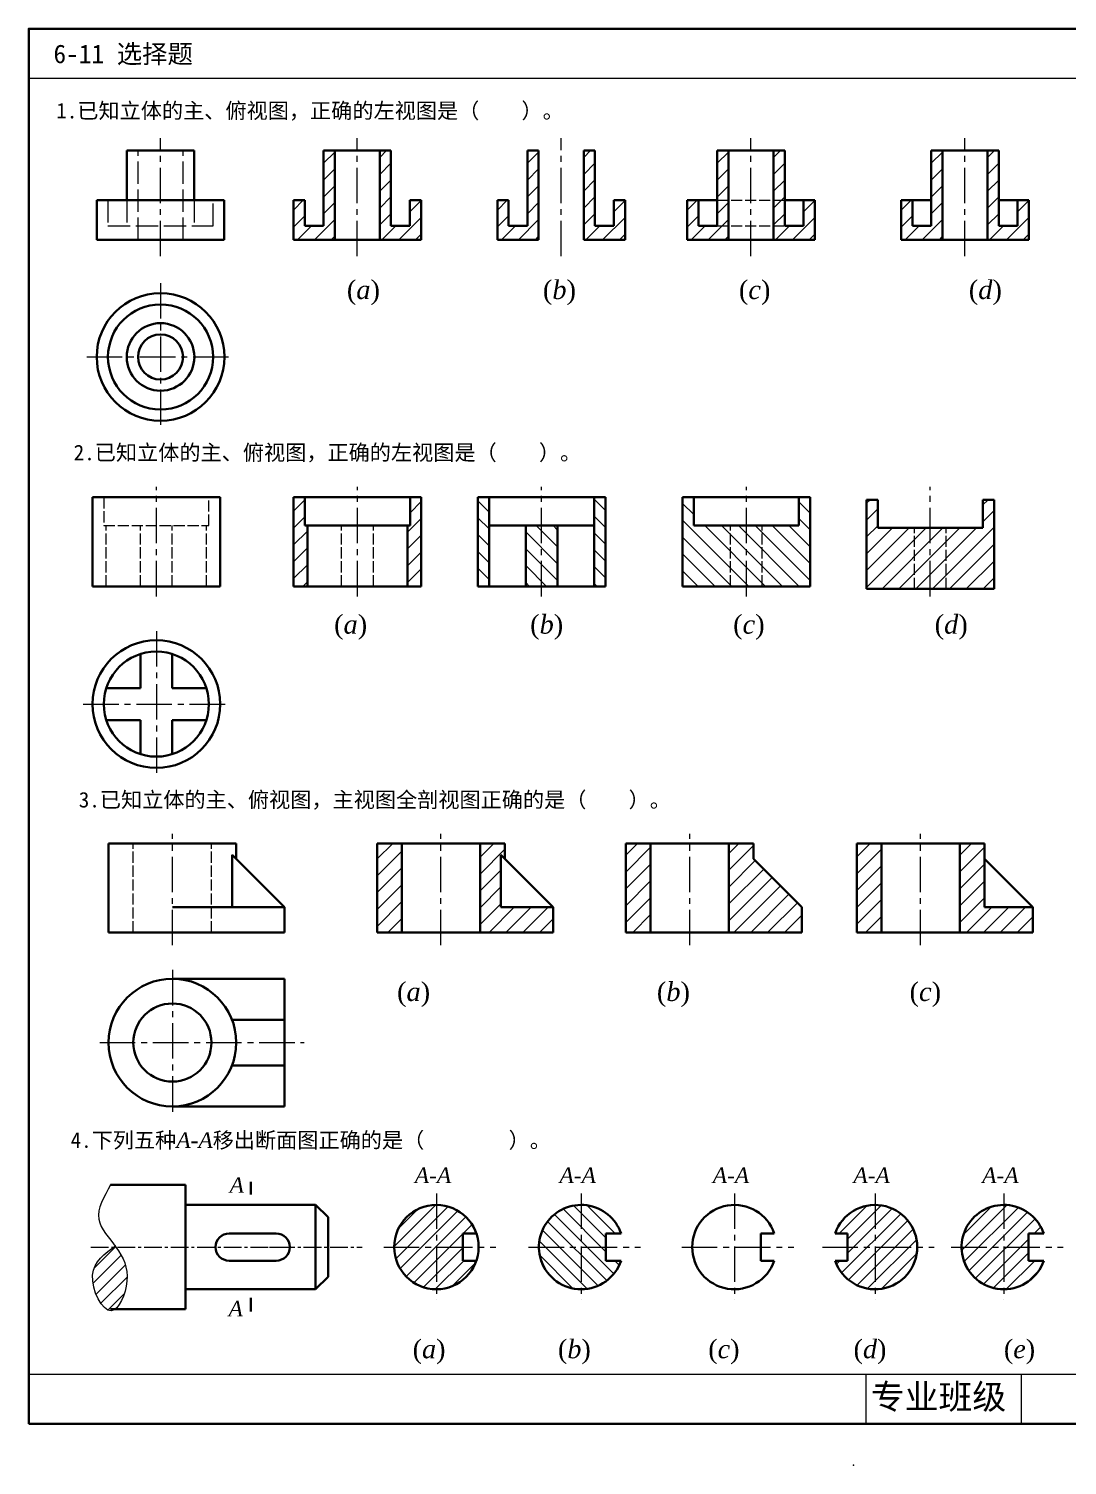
# Model space of a CAD drawing. Header units: millimetres. Extents: x 20 to 350, y 12 to 243.
# Drawn here: x 19.9 to 187.3, y 11.8 to 243.5 of the extents above; entities that cross this region are included whole.
import ezdxf

# ---------------------------------------------------------------- set-up
doc = ezdxf.new("R2010")
doc.units = ezdxf.units.MM
doc.header["$LTSCALE"] = 0.3
doc.linetypes.add('ACAD_ISO02W100', pattern=[15, 12, -3])
doc.linetypes.add('CENTER2', pattern=[28.575, 19.05, -3.175, 3.175, -3.175])
doc.layers.get('0').update_dxf_attribs({"lineweight": 40})
for name, color, linetype, lineweight in [('Layer2', 7, 'Continuous', 13), ('点画线', 7, 'CENTER2', 15), ('粗线', 7, 'Continuous', 40), ('细线', 7, 'Continuous', 13), ('虚线', 7, 'ACAD_ISO02W100', 15)]:
    doc.layers.add(name, color=color, linetype=linetype, lineweight=lineweight)
doc.styles.get("Standard").update_dxf_attribs({"font": 'SimSun.ttf', "height": 2.5})
pattern_1 = [(135, (123.0873, -140.575), (-1.358264, -1.358264), [])]
pattern_2 = [(45, (104.4255, -86.7273), (-1.122532, 1.122532), [])]

msp = doc.modelspace()

# ---------------------------------------------------------------- hatches: boundary and pattern name
at = {"layer": '细线', "ltscale": 0.5}
h = msp.add_hatch(dxfattribs=at)
h.set_pattern_fill('ANSI31', color=256, scale=0.605, style=0)
h.set_pattern_definition([(45, (123.5006, -132.3157), (-1.358264, 1.358264), [])])
h.paths.add_polyline_path([(62.55, 209.45), (69.21, 209.45), (69.21, 223.81), (67.39, 223.81), (67.39, 215.81), (67.39, 211.71), (64.37, 211.71), (64.37, 215.81), (62.55, 215.81)])
h.paths.add_polyline_path([(83.12, 209.45), (83.12, 215.81), (81.31, 215.81), (81.31, 211.71), (78.28, 211.71), (78.28, 215.81), (78.28, 223.81), (76.47, 223.81), (76.47, 209.45)])
h = msp.add_hatch(dxfattribs=at)
h.set_pattern_fill('ANSI31', color=256, scale=0.605, style=0)
h.set_pattern_definition([(45, (156.3762, -132.3157), (-1.358264, 1.358264), [])])
h.paths.add_polyline_path([(102.08, 223.81), (100.27, 223.81), (100.27, 215.81), (100.27, 211.71), (97.24, 211.71), (97.24, 215.81), (95.43, 215.81), (95.43, 209.45), (102.08, 209.45)])
h.paths.add_polyline_path([(111.16, 215.81), (111.16, 223.81), (109.34, 223.81), (109.34, 209.45), (116, 209.45), (116, 215.81), (114.18, 215.81), (114.18, 211.71), (111.16, 211.71)])
h = msp.add_hatch(dxfattribs=at)
h.set_pattern_fill('ANSI31', color=256, scale=0.605, style=0)
h.set_pattern_definition([(45, (186.9609, -132.3157), (-1.358264, 1.358264), [])])
h.paths.add_polyline_path([(126.01, 209.45), (132.67, 209.45), (132.67, 223.81), (130.85, 223.81), (130.85, 215.81), (130.85, 211.71), (127.83, 211.71), (127.83, 215.81), (126.01, 215.81)])
h.paths.add_polyline_path([(146.58, 209.45), (146.58, 215.81), (144.77, 215.81), (144.77, 211.71), (141.74, 211.71), (141.74, 215.81), (141.74, 223.81), (139.93, 223.81), (139.93, 209.45)])
h = msp.add_hatch(dxfattribs=at)
h.set_pattern_fill('ANSI31', color=256, scale=0.605, style=0)
h.set_pattern_definition([(45, (221.4623, -132.3157), (-1.358264, 1.358264), [])])
h.paths.add_polyline_path([(160.51, 209.45), (167.17, 209.45), (167.17, 223.81), (165.35, 223.81), (165.35, 215.81), (165.35, 211.71), (162.33, 211.71), (162.33, 215.81), (160.51, 215.81)])
h.paths.add_polyline_path([(181.08, 209.45), (181.08, 215.81), (179.27, 215.81), (179.27, 211.71), (176.24, 211.71), (176.24, 215.81), (176.24, 223.81), (174.43, 223.81), (174.43, 209.45)])
h = msp.add_hatch(dxfattribs=at)
h.set_pattern_fill('ANSI31', color=256, scale=0.605, style=0)
h.set_pattern_definition([(45, (123.0873, -140.575), (-1.358264, 1.358264), [])])
h.paths.add_polyline_path([(64.81, 163.35), (64.41, 163.35), (64.41, 167.9), (62.59, 167.9), (62.59, 153.54), (64.81, 153.54)])
h.paths.add_polyline_path([(83.16, 159.89), (83.16, 167.9), (81.35, 167.9), (81.35, 163.35), (80.95, 163.35), (80.95, 153.54), (83.16, 153.54)])
h = msp.add_hatch(dxfattribs=at)
h.set_pattern_fill('ANSI31', color=256, scale=0.605, angle=90, style=0)
h.set_pattern_definition(pattern_1)
h.paths.add_polyline_path([(92.28, 153.54), (94.09, 153.54), (94.09, 167.9), (92.28, 167.9)])
h.paths.add_polyline_path([(99.99, 153.54), (102.56, 153.54), (102.56, 163.35), (99.99, 163.35)])
h.paths.add_polyline_path([(102.56, 153.54), (105.13, 153.54), (105.13, 163.35), (102.56, 163.35)])
h.paths.add_polyline_path([(112.85, 153.54), (112.85, 159.89), (112.85, 167.9), (111.03, 167.9), (111.03, 153.54)])
h = msp.add_hatch(dxfattribs=at)
h.set_pattern_fill('ANSI31', color=256, scale=0.605, angle=90, style=0)
h.set_pattern_definition(pattern_1)
h.paths.add_polyline_path([(133, 163.35), (127.09, 163.35), (127.09, 167.9), (125.28, 167.9), (125.28, 153.54), (133, 153.54)])
h.paths.add_polyline_path([(135.56, 163.35), (133, 163.35), (133, 153.54), (135.56, 153.54)])
h.paths.add_polyline_path([(138.13, 163.35), (135.56, 163.35), (135.56, 153.54), (138.13, 153.54)])
h.paths.add_polyline_path([(145.85, 159.89), (145.85, 167.9), (144.03, 167.9), (144.03, 163.35), (138.13, 163.35), (138.13, 153.54), (145.85, 153.54)])
h = msp.add_hatch(dxfattribs=at)
h.set_pattern_fill('ANSI31', color=256, scale=0.605, style=0)
h.set_pattern_definition([(45, (115.9543, -140.9708), (-1.358264, 1.358264), [])])
h.paths.add_polyline_path([(162.65, 162.96), (156.74, 162.96), (156.74, 167.51), (154.93, 167.51), (154.93, 153.14), (162.65, 153.14)])
h.paths.add_polyline_path([(165.21, 162.96), (162.65, 162.96), (162.65, 153.14), (165.21, 153.14)])
h.paths.add_polyline_path([(167.78, 162.96), (165.21, 162.96), (165.21, 153.14), (167.78, 153.14)])
h.paths.add_polyline_path([(175.5, 159.5), (175.5, 167.51), (173.68, 167.51), (173.68, 162.96), (167.78, 162.96), (167.78, 153.14), (175.5, 153.14)])
h = msp.add_hatch(dxfattribs=at)
h.set_pattern_fill('ANSI31', color=256, scale=0.605, style=0)
h.set_pattern_definition([(45, (124.8043, -135.0653), (-1.358264, 1.358264), [])])
h.paths.add_polyline_path([(76.06, 97.72), (80.04, 97.72), (80.04, 112.08), (76.06, 112.08)])
h.paths.add_polyline_path([(104.43, 97.72), (104.43, 101.79), (95.99, 101.79), (95.99, 110.24), (96.63, 109.6), (96.63, 112.08), (92.65, 112.08), (92.65, 97.72), (96.63, 97.72)])
h = msp.add_hatch(dxfattribs=at)
h.set_pattern_fill('ANSI31', color=256, scale=0.605, style=0)
h.set_pattern_definition([(45, (118.0914, -135.0653), (-1.358264, 1.358264), [])])
h.paths.add_polyline_path([(120.13, 112.08), (116.14, 112.08), (116.14, 97.72), (120.13, 97.72)])
h.paths.add_polyline_path([(136.71, 109.6), (136.71, 112.08), (132.73, 112.08), (132.73, 97.72), (136.71, 97.72), (144.51, 97.72), (144.51, 101.79)])
h = msp.add_hatch(dxfattribs=at)
h.set_pattern_fill('ANSI31', color=256, scale=0.605, style=0)
h.set_pattern_definition([(45, (109.4192, -135.0653), (-1.358264, 1.358264), [])])
h.paths.add_polyline_path([(153.36, 97.72), (157.34, 97.72), (157.34, 112.08), (153.36, 112.08)])
h.paths.add_polyline_path([(181.73, 97.72), (181.73, 101.79), (173.93, 101.79), (173.93, 112.08), (169.95, 112.08), (169.95, 97.72), (173.93, 97.72)])
h = msp.add_hatch(dxfattribs=at)
h.set_pattern_fill('ANSI31', color=256, scale=0.5, style=0)
h.set_pattern_definition(pattern_2)
edge = h.paths.add_edge_path()
edge.add_spline(control_points=[(33.81, 36.95), (34.77, 37.67), (36.53, 42.41), (35.13, 45.35), (33.94, 46.98), (33.94, 46.98)], knot_values=[11.118147, 11.118147, 11.118147, 11.118147, 15.576481, 21.356053, 21.379109, 21.379109, 21.379109, 21.379109], degree=3, periodic=0)
edge.add_line((33.94, 46.98), (33.62, 46.98))
edge.add_spline(control_points=[(33.62, 46.98), (31.94, 45.79), (28.53, 43.13), (31.96, 36.08), (33.61, 36.81), (33.81, 36.95)], knot_values=[21.379109, 21.379109, 21.379109, 21.379109, 27.072267, 33.567486, 34.48489, 34.48489, 34.48489, 34.48489], degree=3, periodic=0)
h.paths.add_polyline_path([(85.6, 46.98), (78.8, 46.98, 0.414214), (85.6, 40.18)])
h.paths.add_polyline_path([(85.6, 53.78, 0.414214), (78.8, 46.98), (85.6, 46.98)])
h.paths.add_polyline_path([(85.6, 53.78), (85.6, 46.98), (89.84, 46.98), (89.84, 49.19), (92.04, 49.19, 0.320578)])
h.paths.add_polyline_path([(92.04, 44.78), (89.84, 44.78), (89.84, 46.98), (85.6, 46.98), (85.6, 40.18, 0.320578)])
h.paths.add_polyline_path([(156.3, 53.78, 0.320578), (149.87, 49.19), (151.86, 49.19), (151.86, 46.98), (156.3, 46.98)])
h.paths.add_polyline_path([(156.3, 53.78), (156.3, 46.98), (163.1, 46.98, 0.414214)])
h.paths.add_polyline_path([(156.3, 46.98), (151.86, 46.98), (151.86, 44.78), (149.87, 44.78, 0.320578), (156.3, 40.18)])
h.paths.add_polyline_path([(163.1, 46.98), (156.3, 46.98), (156.3, 40.18, 0.414214)])
h = msp.add_hatch(dxfattribs=at)
h.set_pattern_fill('ANSI31', color=256, scale=0.5, angle=90, style=0)
h.set_pattern_definition([(135, (104.4255, -86.7273), (-1.122532, -1.122532), [])])
h.paths.add_polyline_path([(112.93, 46.98), (108.93, 46.98), (108.93, 40.18, 0.320578), (115.36, 44.78), (112.93, 44.78)])
h.paths.add_polyline_path([(108.93, 53.78, 0.414214), (102.13, 46.98), (108.93, 46.98)])
h.paths.add_polyline_path([(108.93, 46.98), (102.13, 46.98, 0.128261), (103, 43.66, 0.271527), (108.93, 40.18)])
h.paths.add_polyline_path([(112.93, 49.19), (115.36, 49.19, 0.320578), (108.93, 53.78), (108.93, 46.98), (112.93, 46.98)])
h = msp.add_hatch(dxfattribs=at)
h.set_pattern_fill('ANSI31', color=256, scale=0.5, style=0)
h.set_pattern_definition(pattern_2)
h.paths.add_polyline_path([(177.06, 46.98), (170.26, 46.98, 0.128261), (171.13, 43.66, 0.271527), (177.06, 40.18)])
h.paths.add_polyline_path([(177.06, 53.78, 0.414214), (170.26, 46.98), (177.06, 46.98)])
h.paths.add_polyline_path([(181.06, 49.19), (183.5, 49.19, 0.320578), (177.06, 53.78), (177.06, 46.98), (181.06, 46.98)])
h.paths.add_polyline_path([(183.5, 44.78), (181.06, 44.78), (181.06, 46.98), (177.06, 46.98), (177.06, 40.18, 0.320578)])

# ---------------------------------------------------------------- linework, layer by layer
msp.add_lwpolyline([(19.89, 18.48), (349.89, 18.48), (349.89, 243.48), (19.89, 243.48)], close=True)
at = {"layer": 'Layer2'}
msp.add_line((58.69, 46.98), (60.86, 46.98), dxfattribs=at)
at = {"layer": '点画线'}
for p, q in [((41.13, 206.77), (41.13, 225.82)), ((72.84, 206.77), (72.84, 225.82)), ((105.71, 206.77), (105.71, 225.82)), ((136.3, 206.77), (136.3, 225.82)), ((170.8, 206.77), (170.8, 225.82)), ((41.13, 202.43), (41.13, 178.64)), ((29.23, 190.54), (53.02, 190.54)), ((40.46, 151.93), (40.46, 169.59)), ((72.88, 151.93), (72.88, 169.59)), ((102.56, 151.93), (102.56, 169.59)), ((135.56, 151.93), (135.56, 169.59)), ((165.21, 151.93), (165.21, 169.59)), ((40.46, 146.33), (40.46, 122.77)), ((28.68, 134.55), (52.24, 134.55)), ((43.04, 95.65), (43.04, 113.62)), ((86.34, 95.65), (86.34, 113.62)), ((126.43, 95.65), (126.43, 113.62)), ((163.65, 95.65), (163.65, 113.62)), ((43.04, 91.67), (43.04, 68.25)), ((31.33, 79.96), (64.28, 79.96)), ((85.6, 55.64), (85.6, 38.47)), ((108.93, 55.64), (108.93, 38.47)), ((133.63, 55.64), (133.63, 38.47)), ((156.3, 55.64), (156.3, 38.47)), ((177.06, 55.64), (177.06, 38.47)), ((77.13, 46.98), (95.16, 46.98)), ((100.46, 46.98), (118.48, 46.98)), ((125.16, 46.98), (143.19, 46.98)), ((147.83, 46.98), (165.85, 46.98)), ((168.59, 46.98), (186.62, 46.98))]:
    msp.add_line(p, q, dxfattribs=at)
at = {"layer": '点画线', "ltscale": 0.5}
msp.add_line((29.91, 46.98), (73.64, 46.98), dxfattribs=at)
at = {"layer": '粗线'}
for p, q in [((35.68, 215.81), (35.68, 223.81)), ((35.68, 223.81), (46.57, 223.81)), ((46.57, 223.81), (46.57, 215.81)), ((67.39, 223.81), (78.28, 223.81)), ((67.39, 215.81), (67.39, 223.81)), ((69.21, 209.45), (69.21, 223.81)), ((76.47, 209.45), (76.47, 223.81)), ((78.28, 223.81), (78.28, 215.81)), ((100.27, 223.81), (102.08, 223.81)), ((100.27, 215.81), (100.27, 223.81)), ((102.08, 209.45), (102.08, 223.81)), ((109.34, 209.45), (109.34, 223.81)), ((109.34, 223.81), (111.16, 223.81)), ((111.16, 223.81), (111.16, 215.81)), ((130.85, 223.81), (141.74, 223.81)), ((130.85, 215.81), (130.85, 223.81)), ((132.67, 209.45), (132.67, 223.81)), ((139.93, 209.45), (139.93, 223.81)), ((141.74, 223.81), (141.74, 215.81)), ((165.35, 215.81), (165.35, 223.81)), ((165.35, 223.81), (176.24, 223.81)), ((167.17, 209.45), (167.17, 223.81)), ((174.43, 209.45), (174.43, 223.81)), ((176.24, 223.81), (176.24, 215.81)), ((51.41, 215.81), (30.84, 215.81)), ((30.84, 215.81), (30.84, 209.45)), ((51.41, 209.45), (51.41, 215.81)), ((62.55, 215.81), (62.55, 209.45)), ((64.37, 215.81), (62.55, 215.81)), ((64.37, 215.81), (64.37, 211.71)), ((67.39, 215.81), (67.39, 211.71)), ((78.28, 215.81), (78.28, 211.71)), ((83.12, 215.81), (81.31, 215.81)), ((81.31, 211.71), (81.31, 215.81)), ((83.12, 209.45), (83.12, 215.81)), ((97.24, 215.81), (95.43, 215.81)), ((95.43, 215.81), (95.43, 209.45)), ((97.24, 215.81), (97.24, 211.71)), ((100.27, 215.81), (100.27, 211.71)), ((111.16, 215.81), (111.16, 211.71)), ((116, 215.81), (114.18, 215.81)), ((114.18, 211.71), (114.18, 215.81)), ((116, 209.45), (116, 215.81)), ((127.83, 215.81), (126.01, 215.81)), ((126.01, 215.81), (126.01, 209.45)), ((127.83, 215.81), (127.83, 211.71)), ((130.85, 215.81), (130.85, 211.71)), ((141.74, 215.81), (141.74, 211.71)), ((146.58, 215.81), (144.77, 215.81)), ((144.77, 211.71), (144.77, 215.81)), ((146.58, 209.45), (146.58, 215.81)), ((160.51, 215.81), (160.51, 209.45)), ((162.33, 215.81), (160.51, 215.81)), ((162.33, 215.81), (162.33, 211.71)), ((165.35, 215.81), (165.35, 211.71)), ((176.24, 215.81), (176.24, 211.71)), ((179.27, 211.71), (179.27, 215.81)), ((181.08, 215.81), (179.27, 215.81)), ((181.08, 209.45), (181.08, 215.81)), ((64.37, 211.71), (67.39, 211.71)), ((78.28, 211.71), (81.31, 211.71)), ((97.24, 211.71), (100.27, 211.71)), ((111.16, 211.71), (114.18, 211.71)), ((127.83, 211.71), (130.85, 211.71)), ((141.74, 211.71), (144.77, 211.71)), ((162.33, 211.71), (165.35, 211.71)), ((176.24, 211.71), (179.27, 211.71)), ((30.84, 209.45), (51.41, 209.45)), ((62.55, 209.45), (83.12, 209.45)), ((95.43, 209.45), (102.08, 209.45)), ((109.34, 209.45), (116, 209.45)), ((126.01, 209.45), (146.58, 209.45)), ((160.51, 209.45), (181.08, 209.45)), ((35.01, 167.9), (45.9, 167.9)), ((67.43, 167.9), (78.32, 167.9)), ((97.12, 167.9), (108.01, 167.9)), ((130.12, 167.9), (141.01, 167.9)), ((30.17, 159.89), (30.17, 153.54)), ((50.74, 153.54), (50.74, 159.89)), ((62.59, 159.89), (62.59, 153.54)), ((83.16, 153.54), (83.16, 159.89)), ((92.28, 159.89), (92.28, 153.54)), ((112.85, 153.54), (112.85, 159.89)), ((125.28, 159.89), (125.28, 153.54)), ((145.85, 153.54), (145.85, 159.89)), ((154.93, 159.5), (154.93, 153.14)), ((175.5, 153.14), (175.5, 159.5)), ((30.17, 153.54), (50.74, 153.54)), ((62.59, 153.54), (83.16, 153.54)), ((92.28, 153.54), (112.85, 153.54)), ((125.28, 153.54), (145.85, 153.54)), ((154.93, 153.14), (175.5, 153.14)), ((37.6, 112.08), (48.49, 112.08)), ((80.9, 112.08), (91.79, 112.08)), ((120.98, 112.08), (131.87, 112.08)), ((158.2, 112.08), (169.09, 112.08)), ((32.76, 104.07), (32.76, 97.72)), ((76.06, 104.07), (76.06, 97.72)), ((116.14, 104.07), (116.14, 97.72)), ((153.36, 104.07), (153.36, 97.72)), ((32.76, 97.72), (53.33, 97.72)), ((76.06, 97.72), (96.63, 97.72)), ((116.14, 97.72), (136.71, 97.72)), ((153.36, 97.72), (173.93, 97.72))]:
    msp.add_line(p, q, dxfattribs=at)
at = {"layer": '粗线', "ltscale": 0.5}
for p, q in [((127.83, 215.81), (130.85, 215.81)), ((144.77, 215.81), (141.74, 215.81)), ((162.33, 215.81), (165.35, 215.81)), ((179.27, 215.81), (176.24, 215.81)), ((30.17, 153.54), (30.17, 167.9)), ((30.17, 167.9), (50.74, 167.9)), ((50.74, 167.9), (50.74, 153.54)), ((62.59, 167.9), (83.16, 167.9)), ((62.59, 153.54), (62.59, 167.9)), ((64.41, 167.9), (64.41, 163.35)), ((81.35, 163.35), (81.35, 167.9)), ((83.16, 167.9), (83.16, 153.54)), ((92.28, 167.9), (112.85, 167.9)), ((92.28, 153.54), (92.28, 167.9)), ((94.09, 167.9), (94.09, 153.54)), ((111.03, 153.54), (111.03, 167.9)), ((112.85, 167.9), (112.85, 153.54)), ((125.28, 167.9), (145.85, 167.9)), ((125.28, 153.54), (125.28, 167.9)), ((127.09, 167.9), (127.09, 163.35)), ((144.03, 163.35), (144.03, 167.9)), ((145.85, 167.9), (145.85, 153.54)), ((154.93, 167.51), (156.74, 167.51)), ((154.93, 153.14), (154.93, 167.51)), ((156.74, 167.51), (156.74, 162.96)), ((173.68, 162.96), (173.68, 167.51)), ((173.68, 167.51), (175.5, 167.51)), ((175.5, 167.51), (175.5, 153.14)), ((64.41, 163.35), (81.35, 163.35)), ((64.81, 153.54), (64.81, 163.35)), ((80.95, 153.54), (80.95, 163.35)), ((94.09, 163.35), (111.03, 163.35)), ((99.99, 153.54), (99.99, 163.35)), ((105.13, 153.54), (105.13, 163.35)), ((127.09, 163.35), (144.03, 163.35)), ((156.74, 162.96), (173.68, 162.96)), ((37.89, 137.11), (37.89, 142.62)), ((43.02, 137.11), (43.02, 142.62)), ((37.89, 137.11), (32.38, 137.11)), ((43.02, 137.11), (48.53, 137.11)), ((37.89, 131.98), (32.38, 131.98)), ((37.89, 131.98), (37.89, 126.48)), ((43.02, 131.98), (43.02, 126.48)), ((43.02, 131.98), (48.53, 131.98)), ((32.76, 112.08), (53.33, 112.08)), ((32.76, 97.72), (32.76, 112.08)), ((53.33, 112.08), (53.33, 109.6)), ((76.06, 112.08), (96.63, 112.08)), ((76.06, 97.72), (76.06, 112.08)), ((80.04, 97.72), (80.04, 112.08)), ((92.65, 97.72), (92.65, 112.08)), ((96.63, 112.08), (96.63, 109.6)), ((116.14, 112.08), (136.71, 112.08)), ((116.14, 97.72), (116.14, 112.08)), ((120.13, 97.72), (120.13, 112.08)), ((132.73, 97.72), (132.73, 112.08)), ((136.71, 112.08), (136.71, 109.6)), ((153.36, 112.08), (173.93, 112.08)), ((153.36, 97.72), (153.36, 112.08)), ((157.34, 97.72), (157.34, 112.08)), ((169.95, 97.72), (169.95, 112.08)), ((173.93, 112.08), (173.93, 101.79)), ((52.68, 101.79), (52.68, 110.24)), ((61.13, 101.79), (52.68, 110.24)), ((104.43, 101.79), (95.99, 110.24)), ((95.99, 101.79), (95.99, 110.24)), ((144.51, 101.79), (136.71, 109.6)), ((181.73, 101.79), (173.93, 109.6)), ((61.13, 101.79), (43.04, 101.79)), ((61.13, 97.72), (61.13, 101.79)), ((104.43, 101.79), (95.99, 101.79)), ((104.43, 97.72), (104.43, 101.79)), ((144.51, 97.72), (144.51, 101.79)), ((181.73, 101.79), (173.93, 101.79)), ((181.73, 97.72), (181.73, 101.79)), ((53.33, 97.72), (61.13, 97.72)), ((96.63, 97.72), (104.43, 97.72)), ((136.71, 97.72), (144.51, 97.72)), ((173.93, 97.72), (181.73, 97.72)), ((43.04, 90.24), (61.13, 90.24)), ((61.13, 90.24), (61.13, 69.67)), ((52.68, 83.64), (61.13, 83.64)), ((52.68, 76.27), (61.13, 76.27)), ((61.13, 69.67), (43.04, 69.67)), ((45.17, 57.01), (33.09, 57.01)), ((45.17, 46.98), (45.17, 57.01)), ((55.66, 55.46), (55.66, 57.48)), ((45.17, 53.78), (45.17, 40.18)), ((58.14, 53.78), (45.17, 53.78)), ((58.14, 53.78), (66.13, 53.78)), ((66.13, 53.78), (66.13, 40.18)), ((66.13, 53.78), (68.13, 51.78)), ((68.13, 51.78), (68.13, 42.18)), ((52.19, 49.19), (59.78, 49.19)), ((89.84, 49.19), (92.04, 49.19)), ((89.84, 49.19), (89.84, 44.78)), ((112.93, 49.19), (115.36, 49.19)), ((112.93, 49.19), (112.93, 44.78)), ((137.87, 49.19), (140.07, 49.19)), ((137.87, 49.19), (137.87, 44.78)), ((149.87, 49.19), (151.86, 49.19)), ((151.86, 49.19), (151.86, 44.78)), ((181.06, 49.19), (183.5, 49.19)), ((181.06, 49.19), (181.06, 44.78)), ((45.17, 46.98), (45.17, 36.95)), ((52.19, 44.78), (59.78, 44.78)), ((89.84, 44.78), (92.04, 44.78)), ((112.93, 44.78), (115.36, 44.78)), ((137.87, 44.78), (140.07, 44.78)), ((149.87, 44.78), (151.86, 44.78)), ((181.06, 44.78), (183.5, 44.78)), ((66.13, 40.18), (68.13, 42.18)), ((45.17, 40.18), (58.14, 40.18)), ((66.13, 40.18), (58.14, 40.18)), ((55.66, 38.77), (55.66, 36.61)), ((45.17, 36.95), (33.09, 36.95))]:
    msp.add_line(p, q, dxfattribs=at)
at = {"layer": '粗线'}
for centre, radius in [((41.13, 190.54), 10.29), ((41.13, 190.54), 8.47), ((41.13, 190.54), 5.45), ((41.13, 190.54), 3.63), ((40.46, 134.55), 10.29), ((40.46, 134.55), 8.47), ((43.04, 79.96), 10.29)]:
    msp.add_circle(centre, radius, dxfattribs=at)
at = {"layer": '粗线', "ltscale": 0.5}
for centre, radius in [((43.04, 79.96), 6.3), ((85.6, 46.98), 6.8)]:
    msp.add_circle(centre, radius, dxfattribs=at)
for centre, radius, start, end in [((108.93, 46.98), 6.8, 18.9011, 209.2356), ((133.63, 46.98), 6.8, 18.9011, 341.0989), ((156.3, 46.98), 6.8, 198.9011, 161.0989), ((177.06, 46.98), 6.8, 18.9011, 209.2356), ((52.19, 46.98), 2.2, 90, 270), ((59.78, 46.98), 2.2, 270, 90), ((108.93, 46.98), 6.8, 198.9011, 341.0989), ((177.06, 46.98), 6.8, 198.9011, 341.0989)]:
    msp.add_arc(centre, radius, start, end, dxfattribs=at)
at = {"layer": '细线'}
for p, q in [((19.89, 235.48), (349.89, 235.48)), ((19.89, 235.48), (129.89, 235.48)), ((129.89, 235.48), (239.89, 235.48)), ((19.89, 26.48), (349.89, 26.48)), ((154.89, 18.48), (154.89, 26.48)), ((179.89, 18.48), (179.89, 26.48))]:
    msp.add_line(p, q, dxfattribs=at)
at = {"layer": '细线', "ltscale": 0.5}
msp.add_spline([(33.09, 57.01), (31.19, 51.47), (33.95, 46.96), (35.71, 41.46), (33.2, 36.7), (30.19, 42.46), (33.95, 47.21)], degree=3, dxfattribs=at)
at = {"layer": '细线'}
msp.add_point((152.84, 11.79), dxfattribs=at)
at = {"layer": '虚线'}
for p, q in [((37.5, 209.45), (37.5, 223.81)), ((44.76, 209.45), (44.76, 223.81)), ((32.66, 215.81), (32.66, 211.71)), ((35.68, 215.81), (35.68, 211.71)), ((46.57, 215.81), (46.57, 211.71)), ((49.6, 211.71), (49.6, 215.81)), ((32.66, 211.71), (49.6, 211.71))]:
    msp.add_line(p, q, dxfattribs=at)
at = {"layer": '虚线', "ltscale": 0.5}
for p, q in [((130.85, 215.81), (141.74, 215.81)), ((130.85, 211.71), (141.74, 211.71)), ((31.99, 167.9), (31.99, 163.35)), ((48.93, 163.35), (48.93, 167.9)), ((31.99, 163.35), (48.93, 163.35)), ((32.38, 153.54), (32.38, 163.35)), ((37.89, 153.54), (37.89, 163.35)), ((43.02, 153.54), (43.02, 163.35)), ((48.53, 153.54), (48.53, 163.35)), ((70.31, 153.54), (70.31, 163.35)), ((75.45, 153.54), (75.45, 163.35)), ((133, 153.54), (133, 163.35)), ((138.13, 153.54), (138.13, 163.35)), ((162.65, 153.14), (162.65, 162.96)), ((167.78, 153.14), (167.78, 162.96)), ((36.74, 97.72), (36.74, 112.08)), ((49.34, 97.72), (49.34, 112.08))]:
    msp.add_line(p, q, dxfattribs=at)

# ---------------------------------------------------------------- texts
at = {"layer": '粗线', "ltscale": 0.5, "char_height": 2.5, "width": 6.1268, "attachment_point": 1}
for s, insert in [('{\\fTimes New Roman|b0|i1|c0|p18;A}', (52.27, 58.23)), ('{\\fTimes New Roman|b0|i1|c0|p18;A-A}', (82.11, 59.81)), ('{\\fTimes New Roman|b0|i1|c0|p18;A-A}', (105.44, 59.81)), ('{\\fTimes New Roman|b0|i1|c0|p18;A-A}', (130.14, 59.81)), ('{\\fTimes New Roman|b0|i1|c0|p18;A-A}', (152.81, 59.81)), ('{\\fTimes New Roman|b0|i1|c0|p18;A-A}', (173.57, 59.81)), ('{\\fTimes New Roman|b0|i1|c0|p18;A}', (52.09, 38.3))]:
    msp.add_mtext(s, dxfattribs=dict(at, insert=insert))
at = {"layer": '细线', "attachment_point": 1}
for s, insert, char_height, width in [('{\\fSimHei|b0|i0|c134|p2;6-11 选择题}', (23.87, 240.92), 3, 110), ('1.已知立体的主、俯视图，正确的左视图是（    ）。', (24.32, 231.51), 2.5, 121.7393), ('{\\fTimes New Roman|b0|i0|c0|p18;    (\\fTimes New Roman|b0|i1|c0|p18;a\\fTimes New Roman|b0|i0|c0|p18;)                       (\\fTimes New Roman|b0|i1|c0|p18;b\\fTimes New Roman|b0|i0|c0|p18;)                       (\\fTimes New Roman|b0|i1|c0|p18;c\\fTimes New Roman|b0|i0|c0|p18;)                            (\\fTimes New Roman|b0|i1|c0|p18;d\\fTimes New Roman|b0|i0|c0|p18;)}', (66.6, 202.9), 3.025, 168.4658), ('2.已知立体的主、俯视图，正确的左视图是（    ）。', (27.13, 176.38), 2.5, 121.7393), ('{\\fTimes New Roman|b0|i0|c0|p18;    \\f??|b0|i0|c0|p2; \\fTimes New Roman|b0|i0|c0|p18;(\\fTimes New Roman|b0|i1|c0|p18;a\\fTimes New Roman|b0|i0|c0|p18;)                       (\\fTimes New Roman|b0|i1|c0|p18;b\\fTimes New Roman|b0|i0|c0|p18;)                       \\f??|b0|i0|c0|p2; \\fTimes New Roman|b0|i0|c0|p18;(\\fTimes New Roman|b0|i1|c0|p18;c\\fTimes New Roman|b0|i0|c0|p18;)                        (\\fTimes New Roman|b0|i1|c0|p18;d\\fTimes New Roman|b0|i0|c0|p18;)}', (63.42, 148.93), 3.025, 168.4658), ('3.已知立体的主、俯视图，主视图全剖视图正确的是（    ）。', (27.95, 120.38), 2.5, 146.1869), ('{\\fTimes New Roman|b0|i0|c0|p18;   \\f??|b0|i0|c0|p2;  \\fTimes New Roman|b0|i0|c0|p18; \\f??|b0|i0|c0|p2; \\fTimes New Roman|b0|i0|c0|p18;(\\fTimes New Roman|b0|i1|c0|p18;a\\fTimes New Roman|b0|i0|c0|p18;)                                (\\fTimes New Roman|b0|i1|c0|p18;b\\fTimes New Roman|b0|i0|c0|p18;)                               (\\fTimes New Roman|b0|i1|c0|p18;c\\fTimes New Roman|b0|i0|c0|p18;) }', (71.32, 89.69), 3.025, 168.4658), ('4.下列五种{\\fTimes New Roman|b0|i1|c0|p18;A-A}移出断面图正确的是（        ）。', (26.63, 65.48), 2.5, 146.1869), ('{\\fTimes New Roman|b0|i0|c0|p18;   \\H1.5x; (\\fTimes New Roman|b0|i1|c0|p18;a\\fTimes New Roman|b0|i0|c0|p18;)   \\H0.6667x;               \\f宋体|b0|i0|c134|p18; \\fTimes New Roman|b0|i0|c0|p18;                                        }', (78.38, 32.05), 2, 13.9386), ('{\\fTimes New Roman|b0|i0|c0|p18;   \\H1.5x; (\\fTimes New Roman|b0|i1|c0|p18;b\\fTimes New Roman|b0|i0|c0|p18;)   \\H0.6667x;               \\fSimSun|b0|i0|c134|p18; \\fTimes New Roman|b0|i0|c0|p18;                                        }', (101.8, 32.05), 2, 13.9386), ('{\\fTimes New Roman|b0|i0|c0|p18;   \\H1.5x; (\\fTimes New Roman|b0|i1|c0|p18;c\\fTimes New Roman|b0|i0|c0|p18;)   \\H0.6667x;               \\fSimSun|b0|i0|c134|p18; \\fTimes New Roman|b0|i0|c0|p18;                                        }', (126.03, 32.05), 2, 13.9386), ('{\\fTimes New Roman|b0|i0|c0|p18;   \\H1.5x; (\\fTimes New Roman|b0|i1|c0|p18;d\\fTimes New Roman|b0|i0|c0|p18;)   \\H0.6667x;               \\fSimSun|b0|i0|c134|p18; \\fTimes New Roman|b0|i0|c0|p18;                                        }', (149.45, 32.05), 2, 13.9386), ('{\\fTimes New Roman|b0|i0|c0|p18;   \\H1.5x; (\\fTimes New Roman|b0|i1|c0|p18;e\\fTimes New Roman|b0|i0|c0|p18;)   \\H0.6667x;               \\fSimSun|b0|i0|c134|p18; \\fTimes New Roman|b0|i0|c0|p18;                                        }', (173.68, 32.05), 2, 13.9386), ('{\\f仿宋_GB2312|b0|i0|c134|p49;专业班级}', (155.62, 24.85), 4, 23.3701)]:
    msp.add_mtext(s, dxfattribs=dict(at, insert=insert, char_height=char_height, width=width))

doc.saveas('drawing.dxf')
